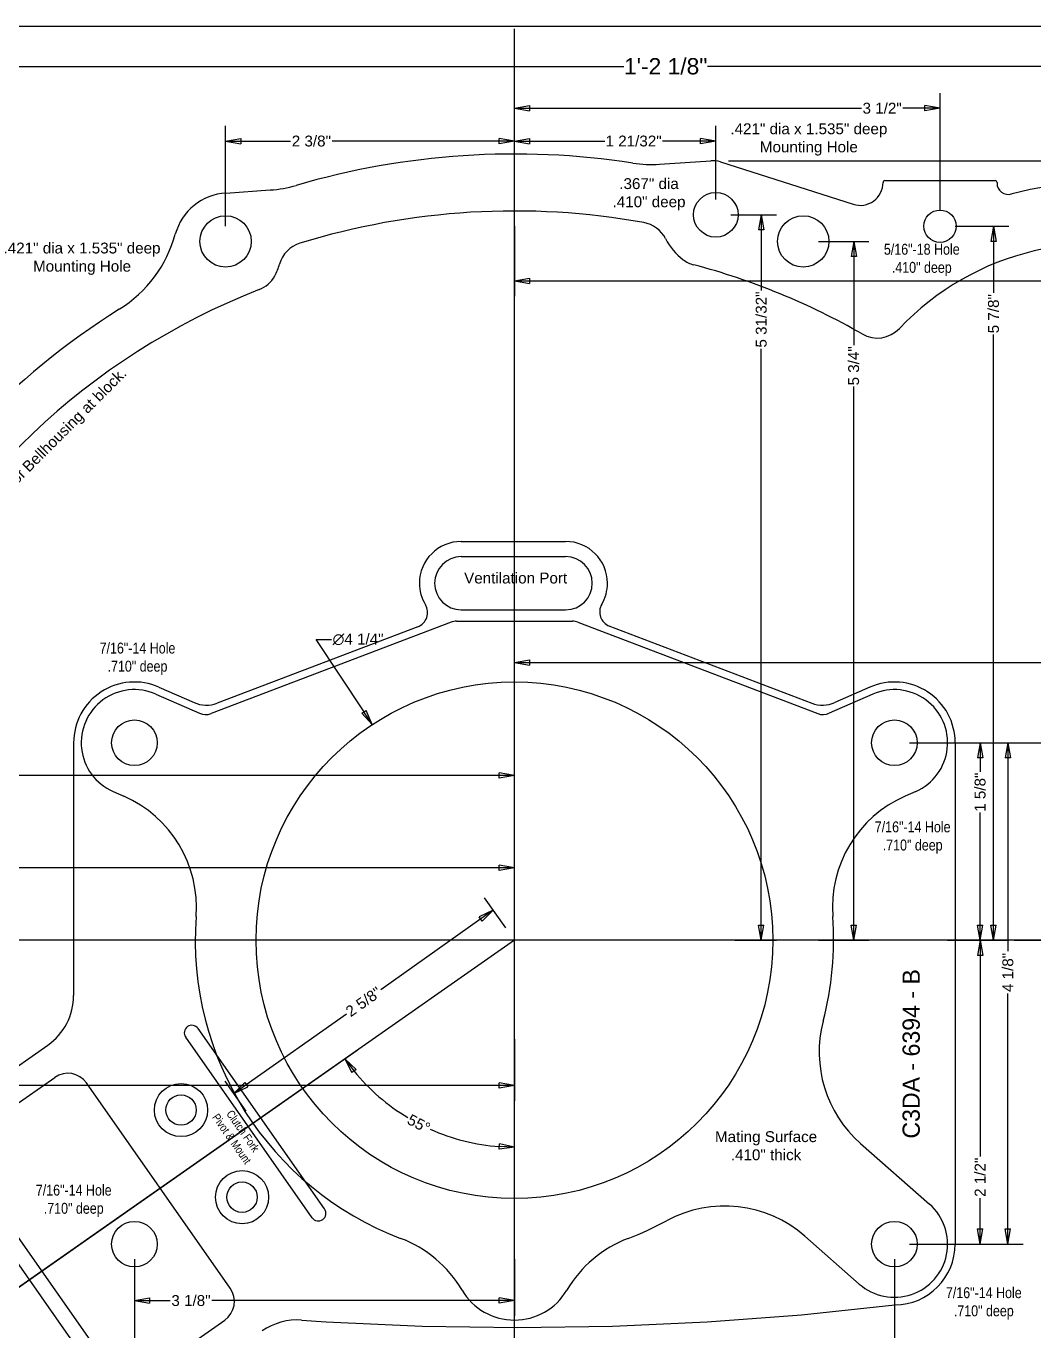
# Model space of a CAD drawing. Header units: inches. Extents: x 289 to 401, y -474 to -450.
# Drawn here: x 296.08 to 304.37, y -465.33 to -454.59 of the extents above; entities that cross this region are included whole.
import ezdxf

# ---------------------------------------------------------------- set-up
doc = ezdxf.new("R2010")
doc.units = ezdxf.units.IN
doc.header["$MEASUREMENT"] = 0
doc.header["$PDMODE"] = 1
doc.header["$PDSIZE"] = -2
for name, color, linetype in [('Black', 7, 'Continuous'), ('Dimension', 163, 'Continuous'), ('Green', 94, 'Continuous'), ('Grey', 9, 'Continuous'), ('Red', 1, 'Continuous'), ('Title Block', 7, 'Continuous')]:
    doc.layers.add(name, color=color, linetype=linetype)
doc.styles.add('Arial', font='Arial Regular.ttf')
doc.styles.add('Arial Narrow', font='Arial Narrow Regular.ttf')
doc.styles.add('Chalkboard', font='Chalkboard Regular.ttf')
doc.styles.add('Geneva', font='Geneva Regular.ttf')
doc.dimstyles.new('Buckmensions', dxfattribs={"dimtxt": 0.115475, "dimasz": 0.125, "dimexe": 0.125, "dimexo": 0.125, "dimgap": 0, "dimtad": 0, "dimdec": 3, "dimzin": 11, "dimdsep": 46, "dimlunit": 4, "dimtxsty": 'Chalkboard', "dimblk": 'VW_EMPTYARROW', "dimcen": 0, "dimadec": 4, "dimazin": 0, "dimtfac": 0.8, "dimtdec": 3, "dimtix": 1, "dimtmove": 0, "dimatfit": 0, "dimldrblk": 'VW_EMPTYARROW', "dimfxl": 0, "dimfrac": 2, "dimtolj": 1, "dimtzin": 11, "dimarcsym": 0})

# ---------------------------------------------------------------- blocks, each defined once
blk = doc.blocks.new('VW_EMPTYARROW')
at = {"color": 0, "linetype": 'ByBlock', "lineweight": -2}
for p, q in [((0, 0), (-1, 0.176)), ((-1, -0.176), (-1, 0.176)), ((0, 0), (-1, 0)), ((0, 0), (-1, -0.176))]:
    blk.add_line(p, q, dxfattribs=at)
blk = doc.blocks.new('*D12')
at = {"layer": 'Defpoints', "color": 0, "lineweight": 0}
for p in [(301.735, -455.702), (301.62, -468.048), (308.889, -468.048)]:
    blk.add_point(p, dxfattribs=at)
at = {"layer": 'Dimension', "color": 0, "lineweight": -2}
for p, q in [((301.86, -455.702), (309.014, -455.702)), ((308.889, -455.827), (308.889, -461.19)), ((308.889, -467.923), (308.889, -461.877)), ((301.745, -468.048), (309.014, -468.048))]:
    blk.add_line(p, q, dxfattribs=at)
at = {"layer": 'Dimension', "color": 0, "lineweight": -2, "xscale": 0.125, "yscale": 0.125, "zscale": 0.125}
for p, rotation in [((308.889, -455.702), 90), ((308.889, -468.048), 270)]:
    blk.add_blockref('VW_EMPTYARROW', p, dxfattribs=dict(at, rotation=rotation))
at = {"layer": 'Dimension', "color": 0, "insert": (308.889, -461.533), "char_height": 0.13422, "attachment_point": 5, "rotation": 90, "style": 'Arial'}
blk.add_mtext('\\A1;1\'-0 3/8"', dxfattribs=at)
blk = doc.blocks.new('*D13')
at = {"layer": 'Defpoints', "color": 0, "lineweight": 0}
for p in [(293.475, -454.925), (307.6, -458.594), (293.475, -462.115)]:
    blk.add_point(p, dxfattribs=at)
at = {"layer": 'Dimension', "color": 0, "lineweight": -2}
for p, q in [((293.475, -461.99), (293.475, -454.8)), ((307.6, -458.469), (307.6, -454.8)), ((293.6, -454.925), (301, -454.925)), ((307.475, -454.925), (301.687, -454.925))]:
    blk.add_line(p, q, dxfattribs=at)
at = {"layer": 'Dimension', "color": 0, "lineweight": -2, "xscale": 0.125, "yscale": 0.125, "zscale": 0.125, "rotation": 180}
blk.add_blockref('VW_EMPTYARROW', (293.475, -454.925), dxfattribs=at)
at = {"layer": 'Dimension', "color": 0, "lineweight": -2, "xscale": 0.125, "yscale": 0.125, "zscale": 0.125}
blk.add_blockref('VW_EMPTYARROW', (307.6, -454.925), dxfattribs=at)
at = {"layer": 'Dimension', "color": 0, "insert": (301.344, -454.925), "char_height": 0.13422, "attachment_point": 5, "style": 'Arial'}
blk.add_mtext('\\A1;1\'-2 1/8"', dxfattribs=at)
blk = doc.blocks.new('*D24')
at = {"layer": 'Defpoints', "color": 0, "lineweight": 0}
for p in [(300.1, -462.115), (297.793, -463.375), (297.968, -463.623)]:
    blk.add_point(p, dxfattribs=at)
at = {"layer": 'Dimension', "color": 0, "lineweight": -2}
for p, q in [((300.028, -462.013), (299.853, -461.765)), ((299.823, -461.94), (299, -462.522)), ((297.895, -463.303), (298.718, -462.721)), ((297.895, -463.521), (297.72, -463.273))]:
    blk.add_line(p, q, dxfattribs=at)
at = {"layer": 'Dimension', "color": 0, "lineweight": -2, "xscale": 0.125, "yscale": 0.125, "zscale": 0.125}
for p, rotation in [((299.925, -461.867), 35.26561696763763), ((297.793, -463.375), 215.2656169676377)]:
    blk.add_blockref('VW_EMPTYARROW', p, dxfattribs=dict(at, rotation=rotation))
at = {"layer": 'Dimension', "color": 0, "insert": (298.859, -462.621), "char_height": 0.0895, "attachment_point": 5, "rotation": 35.2656, "style": 'Arial'}
blk.add_mtext('\\A1;2 5/8"', dxfattribs=at)
blk = doc.blocks.new('*D25')
at = {"layer": 'Defpoints', "color": 0, "lineweight": 0}
for p in [(303.225, -460.49), (304.158, -460.49), (303.225, -464.615)]:
    blk.add_point(p, dxfattribs=at)
at = {"layer": 'Dimension', "color": 0, "lineweight": -2}
for p, q in [((303.35, -460.49), (304.283, -460.49)), ((304.158, -460.615), (304.158, -462.206)), ((304.158, -464.49), (304.158, -462.553)), ((303.35, -464.615), (304.283, -464.615))]:
    blk.add_line(p, q, dxfattribs=at)
at = {"layer": 'Dimension', "color": 0, "lineweight": -2, "xscale": 0.125, "yscale": 0.125, "zscale": 0.125}
for p, rotation in [((304.158, -460.49), 90), ((304.158, -464.615), 270)]:
    blk.add_blockref('VW_EMPTYARROW', p, dxfattribs=dict(at, rotation=rotation))
at = {"layer": 'Dimension', "color": 0, "insert": (304.158, -462.38), "char_height": 0.0895, "attachment_point": 5, "rotation": 90, "style": 'Arial'}
blk.add_mtext('\\A1;4 1/8"', dxfattribs=at)
blk = doc.blocks.new('*D26')
at = {"layer": 'Defpoints', "color": 0, "lineweight": 0}
for p in [(298.931, -460.34), (301.269, -463.89)]:
    blk.add_point(p, dxfattribs=at)
at = {"layer": 'Dimension', "color": 0, "lineweight": -2}
for p, q in [((298.863, -460.236), (298.47, -459.64)), ((298.47, -459.64), (298.595, -459.64))]:
    blk.add_line(p, q, dxfattribs=at)
at = {"layer": 'Dimension', "color": 0, "lineweight": -2, "xscale": 0.125, "yscale": 0.125, "zscale": 0.125, "rotation": 303.3668582643167}
blk.add_blockref('VW_EMPTYARROW', (298.931, -460.34), dxfattribs=at)
at = {"layer": 'Dimension', "color": 0, "insert": (298.814, -459.64), "char_height": 0.08948, "attachment_point": 5, "style": 'Arial'}
blk.add_mtext('\\A1;∅4 1/4"', dxfattribs=at)
blk = doc.blocks.new('*D28')
at = {"layer": 'Defpoints', "color": 0, "lineweight": 0}
for p in [(303.225, -460.49), (303.93, -460.49), (303.725, -462.115)]:
    blk.add_point(p, dxfattribs=at)
at = {"layer": 'Dimension', "color": 0, "lineweight": -2}
for p, q in [((303.35, -460.49), (304.055, -460.49)), ((303.93, -460.615), (303.93, -460.73)), ((303.93, -461.99), (303.93, -461.064)), ((303.85, -462.115), (304.055, -462.115))]:
    blk.add_line(p, q, dxfattribs=at)
at = {"layer": 'Dimension', "color": 0, "lineweight": -2, "xscale": 0.125, "yscale": 0.125, "zscale": 0.125}
for p, rotation in [((303.93, -460.49), 90), ((303.93, -462.115), 270)]:
    blk.add_blockref('VW_EMPTYARROW', p, dxfattribs=dict(at, rotation=rotation))
at = {"layer": 'Dimension', "color": 0, "insert": (303.93, -460.897), "char_height": 0.0895, "attachment_point": 5, "rotation": 90, "style": 'Arial'}
blk.add_mtext('\\A1;1 5/8"', dxfattribs=at)
blk = doc.blocks.new('*D29')
at = {"layer": 'Defpoints', "color": 0, "lineweight": 0}
for p in [(296.975, -464.615), (300.1, -464.615), (296.975, -465.08)]:
    blk.add_point(p, dxfattribs=at)
at = {"layer": 'Dimension', "color": 0, "lineweight": -2}
for p, q in [((296.975, -464.74), (296.975, -465.205)), ((300.1, -464.74), (300.1, -465.205)), ((297.1, -465.08), (297.269, -465.08)), ((299.975, -465.08), (297.611, -465.08))]:
    blk.add_line(p, q, dxfattribs=at)
at = {"layer": 'Dimension', "color": 0, "lineweight": -2, "xscale": 0.125, "yscale": 0.125, "zscale": 0.125, "rotation": 180}
blk.add_blockref('VW_EMPTYARROW', (296.975, -465.08), dxfattribs=at)
at = {"layer": 'Dimension', "color": 0, "lineweight": -2, "xscale": 0.125, "yscale": 0.125, "zscale": 0.125}
blk.add_blockref('VW_EMPTYARROW', (300.1, -465.08), dxfattribs=at)
at = {"layer": 'Dimension', "color": 0, "insert": (297.44, -465.08), "char_height": 0.0895, "attachment_point": 5, "style": 'Arial'}
blk.add_mtext('\\A1;3 1/8"', dxfattribs=at)
blk = doc.blocks.new('*D30')
at = {"layer": 'Defpoints', "color": 0, "lineweight": 0}
for p in [(293.912, -461.52), (293.912, -461.865), (300.1, -462.115)]:
    blk.add_point(p, dxfattribs=at)
at = {"layer": 'Dimension', "color": 0, "lineweight": -2}
for p, q in [((293.912, -461.74), (293.912, -461.395)), ((300.1, -461.99), (300.1, -461.395)), ((294.037, -461.52), (294.928, -461.52)), ((299.975, -461.52), (295.341, -461.52))]:
    blk.add_line(p, q, dxfattribs=at)
at = {"layer": 'Dimension', "color": 0, "lineweight": -2, "xscale": 0.125, "yscale": 0.125, "zscale": 0.125, "rotation": 180}
blk.add_blockref('VW_EMPTYARROW', (293.912, -461.52), dxfattribs=at)
at = {"layer": 'Dimension', "color": 0, "lineweight": -2, "xscale": 0.125, "yscale": 0.125, "zscale": 0.125}
blk.add_blockref('VW_EMPTYARROW', (300.1, -461.52), dxfattribs=at)
at = {"layer": 'Dimension', "color": 0, "insert": (295.134, -461.52), "char_height": 0.08948, "attachment_point": 5, "style": 'Arial'}
blk.add_mtext('\\A1;6 3/16"', dxfattribs=at)
blk = doc.blocks.new('*D32')
at = {"layer": 'Defpoints', "color": 0, "lineweight": 0}
for p in [(293.819, -462.771), (300.1, -462.803), (293.819, -463.311)]:
    blk.add_point(p, dxfattribs=at)
at = {"layer": 'Dimension', "color": 0, "lineweight": -2}
for p, q in [((293.819, -462.896), (293.819, -463.436)), ((300.1, -462.928), (300.1, -463.436)), ((293.944, -463.311), (294.546, -463.311)), ((299.975, -463.311), (294.96, -463.311))]:
    blk.add_line(p, q, dxfattribs=at)
at = {"layer": 'Dimension', "color": 0, "lineweight": -2, "xscale": 0.125, "yscale": 0.125, "zscale": 0.125, "rotation": 180}
blk.add_blockref('VW_EMPTYARROW', (293.819, -463.311), dxfattribs=at)
at = {"layer": 'Dimension', "color": 0, "lineweight": -2, "xscale": 0.125, "yscale": 0.125, "zscale": 0.125}
blk.add_blockref('VW_EMPTYARROW', (300.1, -463.311), dxfattribs=at)
at = {"layer": 'Dimension', "color": 0, "insert": (294.753, -463.311), "char_height": 0.08948, "attachment_point": 5, "style": 'Arial'}
blk.add_mtext('\\A1;6 9/32"', dxfattribs=at)
blk = doc.blocks.new('*D33')
at = {"layer": 'Defpoints', "color": 0, "lineweight": 0}
for p in [(303.225, -460.49), (304.98, -460.49), (306.287, -461.865)]:
    blk.add_point(p, dxfattribs=at)
at = {"layer": 'Dimension', "color": 0, "lineweight": -2}
for p, q in [((303.35, -460.49), (305.105, -460.49)), ((304.98, -460.615), (304.98, -461.011)), ((304.98, -461.74), (304.98, -461.345)), ((306.162, -461.865), (304.855, -461.865))]:
    blk.add_line(p, q, dxfattribs=at)
at = {"layer": 'Dimension', "color": 0, "lineweight": -2, "xscale": 0.125, "yscale": 0.125, "zscale": 0.125}
for p, rotation in [((304.98, -460.49), 90), ((304.98, -461.865), 270)]:
    blk.add_blockref('VW_EMPTYARROW', p, dxfattribs=dict(at, rotation=rotation))
at = {"layer": 'Dimension', "color": 0, "insert": (304.98, -461.178), "char_height": 0.0895, "attachment_point": 5, "rotation": 90, "style": 'Arial'}
blk.add_mtext('\\A1;1 3/8"', dxfattribs=at)
blk = doc.blocks.new('*D39')
at = {"layer": 'Defpoints', "color": 0, "lineweight": 0}
for p in [(304.086, -462.115), (304.1, -466.834), (305.344, -466.834)]:
    blk.add_point(p, dxfattribs=at)
at = {"layer": 'Dimension', "color": 0, "lineweight": -2}
for p, q in [((304.211, -462.115), (305.469, -462.115)), ((305.344, -462.24), (305.344, -466.12)), ((305.344, -466.709), (305.344, -466.605)), ((304.225, -466.834), (305.469, -466.834))]:
    blk.add_line(p, q, dxfattribs=at)
at = {"layer": 'Dimension', "color": 0, "lineweight": -2, "xscale": 0.125, "yscale": 0.125, "zscale": 0.125}
for p, rotation in [((305.344, -462.115), 90), ((305.344, -466.834), 270)]:
    blk.add_blockref('VW_EMPTYARROW', p, dxfattribs=dict(at, rotation=rotation))
at = {"layer": 'Dimension', "color": 0, "insert": (305.344, -466.362), "char_height": 0.08948, "attachment_point": 5, "rotation": 90, "style": 'Arial'}
blk.add_mtext('\\A1;4 23/32"', dxfattribs=at)
blk = doc.blocks.new('*D40')
at = {"layer": 'Defpoints', "color": 0, "lineweight": 0}
for p in [(303.148, -457.239), (297.052, -466.991)]:
    blk.add_point(p, dxfattribs=at)
at = {"layer": 'Dimension', "color": 0, "lineweight": -2}
for p, q in [((296.986, -467.097), (296.578, -467.75)), ((296.578, -467.75), (296.703, -467.75))]:
    blk.add_line(p, q, dxfattribs=at)
at = {"layer": 'Dimension', "color": 0, "lineweight": -2, "xscale": 0.125, "yscale": 0.125, "zscale": 0.125, "rotation": 57.99398208402824}
blk.add_blockref('VW_EMPTYARROW', (297.052, -466.991), dxfattribs=at)
at = {"layer": 'Dimension', "color": 0, "insert": (296.953, -467.75), "char_height": 0.08948, "attachment_point": 5, "style": 'Arial'}
blk.add_mtext('\\A1;∅11 1/2"', dxfattribs=at)
blk = doc.blocks.new('*D41')
at = {"layer": 'Defpoints', "color": 0, "lineweight": 0}
for p in [(303.725, -462.115), (303.225, -464.615), (303.93, -464.615)]:
    blk.add_point(p, dxfattribs=at)
at = {"layer": 'Dimension', "color": 0, "lineweight": -2}
for p, q in [((303.85, -462.115), (304.055, -462.115)), ((303.93, -462.24), (303.93, -463.893)), ((303.93, -464.49), (303.93, -464.237)), ((303.35, -464.615), (304.055, -464.615))]:
    blk.add_line(p, q, dxfattribs=at)
at = {"layer": 'Dimension', "color": 0, "lineweight": -2, "xscale": 0.125, "yscale": 0.125, "zscale": 0.125}
for p, rotation in [((303.93, -462.115), 90), ((303.93, -464.615), 270)]:
    blk.add_blockref('VW_EMPTYARROW', p, dxfattribs=dict(at, rotation=rotation))
at = {"layer": 'Dimension', "color": 0, "insert": (303.93, -464.065), "char_height": 0.0895, "attachment_point": 5, "rotation": 90, "style": 'Arial'}
blk.add_mtext('\\A1;2 1/2"', dxfattribs=at)
blk = doc.blocks.new('*D42')
at = {"layer": 'Defpoints', "color": 0, "lineweight": 0}
for p in [(296.975, -464.615), (303.225, -464.615), (296.975, -465.45)]:
    blk.add_point(p, dxfattribs=at)
at = {"layer": 'Dimension', "color": 0, "lineweight": -2}
for p, q in [((296.975, -464.74), (296.975, -465.575)), ((303.225, -464.74), (303.225, -465.575)), ((297.1, -465.45), (300.398, -465.45)), ((303.1, -465.45), (300.742, -465.45))]:
    blk.add_line(p, q, dxfattribs=at)
at = {"layer": 'Dimension', "color": 0, "lineweight": -2, "xscale": 0.125, "yscale": 0.125, "zscale": 0.125, "rotation": 180}
blk.add_blockref('VW_EMPTYARROW', (296.975, -465.45), dxfattribs=at)
at = {"layer": 'Dimension', "color": 0, "lineweight": -2, "xscale": 0.125, "yscale": 0.125, "zscale": 0.125}
blk.add_blockref('VW_EMPTYARROW', (303.225, -465.45), dxfattribs=at)
at = {"layer": 'Dimension', "color": 0, "insert": (300.57, -465.45), "char_height": 0.0895, "attachment_point": 5, "style": 'Arial'}
blk.add_mtext('\\A1;6 1/4"', dxfattribs=at)
blk = doc.blocks.new('*D43')
at = {"layer": 'Defpoints', "color": 0, "lineweight": 0}
for p in [(293.975, -460.76), (293.975, -461.084), (300.1, -461.178)]:
    blk.add_point(p, dxfattribs=at)
at = {"layer": 'Dimension', "color": 0, "lineweight": -2}
for p, q in [((293.975, -460.959), (293.975, -460.635)), ((300.1, -461.053), (300.1, -460.635)), ((294.1, -460.76), (294.765, -460.76)), ((299.975, -460.76), (295.109, -460.76))]:
    blk.add_line(p, q, dxfattribs=at)
at = {"layer": 'Dimension', "color": 0, "lineweight": -2, "xscale": 0.125, "yscale": 0.125, "zscale": 0.125, "rotation": 180}
blk.add_blockref('VW_EMPTYARROW', (293.975, -460.76), dxfattribs=at)
at = {"layer": 'Dimension', "color": 0, "lineweight": -2, "xscale": 0.125, "yscale": 0.125, "zscale": 0.125}
blk.add_blockref('VW_EMPTYARROW', (300.1, -460.76), dxfattribs=at)
at = {"layer": 'Dimension', "color": 0, "insert": (294.937, -460.76), "char_height": 0.0895, "attachment_point": 5, "style": 'Arial'}
blk.add_mtext('\\A1;6 1/8"', dxfattribs=at)
blk = doc.blocks.new('*D45')
at = {"layer": 'Defpoints', "color": 0, "lineweight": 0}
for p in [(297.725, -455.54), (300.1, -455.646), (297.725, -456.365)]:
    blk.add_point(p, dxfattribs=at)
at = {"layer": 'Dimension', "color": 0, "lineweight": -2}
for p, q in [((297.725, -456.24), (297.725, -455.415)), ((300.1, -455.521), (300.1, -455.415)), ((297.85, -455.54), (298.258, -455.54)), ((299.975, -455.54), (298.602, -455.54))]:
    blk.add_line(p, q, dxfattribs=at)
at = {"layer": 'Dimension', "color": 0, "lineweight": -2, "xscale": 0.125, "yscale": 0.125, "zscale": 0.125, "rotation": 180}
blk.add_blockref('VW_EMPTYARROW', (297.725, -455.54), dxfattribs=at)
at = {"layer": 'Dimension', "color": 0, "lineweight": -2, "xscale": 0.125, "yscale": 0.125, "zscale": 0.125}
blk.add_blockref('VW_EMPTYARROW', (300.1, -455.54), dxfattribs=at)
at = {"layer": 'Dimension', "color": 0, "insert": (298.43, -455.54), "char_height": 0.0895, "attachment_point": 5, "style": 'Arial'}
blk.add_mtext('\\A1;2 3/8"', dxfattribs=at)
blk = doc.blocks.new('*D46')
at = {"layer": 'Defpoints', "color": 0, "lineweight": 0}
for p in [(302.475, -456.365), (302.89, -456.365), (302.475, -462.115)]:
    blk.add_point(p, dxfattribs=at)
at = {"layer": 'Dimension', "color": 0, "lineweight": -2}
for p, q in [((302.6, -456.365), (303.015, -456.365)), ((302.89, -456.49), (302.89, -457.218)), ((302.89, -461.99), (302.89, -457.559)), ((302.6, -462.115), (303.015, -462.115))]:
    blk.add_line(p, q, dxfattribs=at)
at = {"layer": 'Dimension', "color": 0, "lineweight": -2, "xscale": 0.125, "yscale": 0.125, "zscale": 0.125}
for p, rotation in [((302.89, -456.365), 90), ((302.89, -462.115), 270)]:
    blk.add_blockref('VW_EMPTYARROW', p, dxfattribs=dict(at, rotation=rotation))
at = {"layer": 'Dimension', "color": 0, "insert": (302.89, -457.389), "char_height": 0.0895, "attachment_point": 5, "rotation": 90, "style": 'Arial'}
blk.add_mtext('\\A1;5 3/4"', dxfattribs=at)
blk = doc.blocks.new('*D47')
at = {"layer": 'Defpoints', "color": 0, "lineweight": 0}
for p in [(301.756, -455.54), (300.1, -455.646), (301.756, -456.146)]:
    blk.add_point(p, dxfattribs=at)
at = {"layer": 'Dimension', "color": 0, "lineweight": -2}
for p, q in [((300.1, -455.521), (300.1, -455.415)), ((301.756, -456.021), (301.756, -455.415)), ((300.225, -455.54), (300.843, -455.54)), ((301.631, -455.54), (301.317, -455.54))]:
    blk.add_line(p, q, dxfattribs=at)
at = {"layer": 'Dimension', "color": 0, "lineweight": -2, "xscale": 0.125, "yscale": 0.125, "zscale": 0.125, "rotation": 180}
blk.add_blockref('VW_EMPTYARROW', (300.1, -455.54), dxfattribs=at)
at = {"layer": 'Dimension', "color": 0, "lineweight": -2, "xscale": 0.125, "yscale": 0.125, "zscale": 0.125}
blk.add_blockref('VW_EMPTYARROW', (301.756, -455.54), dxfattribs=at)
at = {"layer": 'Dimension', "color": 0, "insert": (301.08, -455.54), "char_height": 0.08948, "attachment_point": 5, "style": 'Arial'}
blk.add_mtext('\\A1;1 21/32"', dxfattribs=at)
blk = doc.blocks.new('*D48')
at = {"layer": 'Defpoints', "color": 0, "lineweight": 0}
for p in [(301.756, -456.146), (302.13, -456.146), (301.787, -462.115)]:
    blk.add_point(p, dxfattribs=at)
at = {"layer": 'Dimension', "color": 0, "lineweight": -2}
for p, q in [((301.881, -456.146), (302.255, -456.146)), ((302.13, -456.271), (302.13, -456.768)), ((302.13, -461.99), (302.13, -457.249)), ((301.912, -462.115), (302.255, -462.115))]:
    blk.add_line(p, q, dxfattribs=at)
at = {"layer": 'Dimension', "color": 0, "lineweight": -2, "xscale": 0.125, "yscale": 0.125, "zscale": 0.125}
for p, rotation in [((302.13, -456.146), 90), ((302.13, -462.115), 270)]:
    blk.add_blockref('VW_EMPTYARROW', p, dxfattribs=dict(at, rotation=rotation))
at = {"layer": 'Dimension', "color": 0, "insert": (302.13, -457.008), "char_height": 0.08948, "attachment_point": 5, "rotation": 90, "style": 'Arial'}
blk.add_mtext('\\A1;5 31/32"', dxfattribs=at)
blk = doc.blocks.new('*D49')
at = {"layer": 'Defpoints', "color": 0, "lineweight": 0}
for p in [(303.6, -455.27), (300.1, -455.646), (303.6, -456.24)]:
    blk.add_point(p, dxfattribs=at)
at = {"layer": 'Dimension', "color": 0, "lineweight": -2}
for p, q in [((300.1, -455.521), (300.1, -455.145)), ((303.6, -456.115), (303.6, -455.145)), ((300.225, -455.27), (302.953, -455.27)), ((303.475, -455.27), (303.295, -455.27))]:
    blk.add_line(p, q, dxfattribs=at)
at = {"layer": 'Dimension', "color": 0, "lineweight": -2, "xscale": 0.125, "yscale": 0.125, "zscale": 0.125, "rotation": 180}
blk.add_blockref('VW_EMPTYARROW', (300.1, -455.27), dxfattribs=at)
at = {"layer": 'Dimension', "color": 0, "lineweight": -2, "xscale": 0.125, "yscale": 0.125, "zscale": 0.125}
blk.add_blockref('VW_EMPTYARROW', (303.6, -455.27), dxfattribs=at)
at = {"layer": 'Dimension', "color": 0, "insert": (303.124, -455.27), "char_height": 0.0895, "attachment_point": 5, "style": 'Arial'}
blk.add_mtext('\\A1;3 1/2"', dxfattribs=at)
blk = doc.blocks.new('*D50')
at = {"layer": 'Defpoints', "color": 0, "lineweight": 0}
for p in [(303.6, -456.24), (304.04, -456.24), (303.537, -462.115)]:
    blk.add_point(p, dxfattribs=at)
at = {"layer": 'Dimension', "color": 0, "lineweight": -2}
for p, q in [((303.725, -456.24), (304.165, -456.24)), ((304.04, -456.365), (304.04, -456.789)), ((304.04, -461.99), (304.04, -457.131)), ((303.662, -462.115), (304.165, -462.115))]:
    blk.add_line(p, q, dxfattribs=at)
at = {"layer": 'Dimension', "color": 0, "lineweight": -2, "xscale": 0.125, "yscale": 0.125, "zscale": 0.125}
for p, rotation in [((304.04, -456.24), 90), ((304.04, -462.115), 270)]:
    blk.add_blockref('VW_EMPTYARROW', p, dxfattribs=dict(at, rotation=rotation))
at = {"layer": 'Dimension', "color": 0, "insert": (304.04, -456.96), "char_height": 0.0895, "attachment_point": 5, "rotation": 90, "style": 'Arial'}
blk.add_mtext('\\A1;5 7/8"', dxfattribs=at)
blk = doc.blocks.new('*D51')
at = {"layer": 'Defpoints', "color": 0, "lineweight": 0}
for p in [(300.1, -456.115), (307.1, -456.69), (307.1, -456.959)]:
    blk.add_point(p, dxfattribs=at)
at = {"layer": 'Dimension', "color": 0, "lineweight": -2}
for p, q in [((300.1, -456.24), (300.1, -456.815)), ((307.1, -456.834), (307.1, -456.565)), ((300.225, -456.69), (306.421, -456.69)), ((306.975, -456.69), (306.556, -456.69))]:
    blk.add_line(p, q, dxfattribs=at)
at = {"layer": 'Dimension', "color": 0, "lineweight": -2, "xscale": 0.125, "yscale": 0.125, "zscale": 0.125, "rotation": 180}
blk.add_blockref('VW_EMPTYARROW', (300.1, -456.69), dxfattribs=at)
at = {"layer": 'Dimension', "color": 0, "lineweight": -2, "xscale": 0.125, "yscale": 0.125, "zscale": 0.125}
blk.add_blockref('VW_EMPTYARROW', (307.1, -456.69), dxfattribs=at)
at = {"layer": 'Dimension', "color": 0, "insert": (306.489, -456.69), "char_height": 0.0895, "attachment_point": 5, "style": 'Arial'}
blk.add_mtext('\\A1;7"', dxfattribs=at)
blk = doc.blocks.new('*D54')
at = {"layer": 'Defpoints', "color": 0, "lineweight": 0}
for p in [(307.1, -459.83), (300.1, -460.178), (307.1, -460.178)]:
    blk.add_point(p, dxfattribs=at)
at = {"layer": 'Dimension', "color": 0, "lineweight": -2}
for p, q in [((300.1, -460.053), (300.1, -459.705)), ((307.1, -460.053), (307.1, -459.705)), ((300.225, -459.83), (306.332, -459.83)), ((306.975, -459.83), (306.468, -459.83))]:
    blk.add_line(p, q, dxfattribs=at)
at = {"layer": 'Dimension', "color": 0, "lineweight": -2, "xscale": 0.125, "yscale": 0.125, "zscale": 0.125, "rotation": 180}
blk.add_blockref('VW_EMPTYARROW', (300.1, -459.83), dxfattribs=at)
at = {"layer": 'Dimension', "color": 0, "lineweight": -2, "xscale": 0.125, "yscale": 0.125, "zscale": 0.125}
blk.add_blockref('VW_EMPTYARROW', (307.1, -459.83), dxfattribs=at)
at = {"layer": 'Dimension', "color": 0, "insert": (306.4, -459.83), "char_height": 0.0895, "attachment_point": 5, "style": 'Arial'}
blk.add_mtext('\\A1;7"', dxfattribs=at)
blk = doc.blocks.new('*D55')
at = {"layer": 'Defpoints', "color": 0, "lineweight": 0}
for p in [(305.807, -456.588), (303.954, -460.623)]:
    blk.add_point(p, dxfattribs=at)
at = {"layer": 'Dimension', "color": 0, "lineweight": -2}
for p, q in [((305.859, -456.474), (306.095, -455.96)), ((306.095, -455.96), (306.22, -455.96))]:
    blk.add_line(p, q, dxfattribs=at)
at = {"layer": 'Dimension', "color": 0, "lineweight": -2, "xscale": 0.125, "yscale": 0.125, "zscale": 0.125, "rotation": 245.3416414598766}
blk.add_blockref('VW_EMPTYARROW', (305.807, -456.588), dxfattribs=at)
at = {"layer": 'Dimension', "color": 0, "insert": (306.474, -455.96), "char_height": 0.08948, "attachment_point": 5, "style": 'Arial'}
blk.add_mtext('\\A1;∅4 7/16"', dxfattribs=at)
blk = doc.blocks.new('*D56')
at = {"layer": 'Defpoints', "color": 0, "lineweight": 0}
for p in [(300.1, -462.115), (299.084, -463.48), (293.547, -466.704), (300.1, -469.615)]:
    blk.add_point(p, dxfattribs=at)
at = {"layer": 'Dimension', "color": 0, "lineweight": -2}
for p, q in [((293.649, -466.632), (298.808, -463.02)), ((300.1, -469.49), (300.1, -463.692))]:
    blk.add_line(p, q, dxfattribs=at)
for start, end in [(219.2111, 239.0337), (245.9678, 265.7904)]:
    blk.add_arc((300.1, -462.115), 1.702, start, end, dxfattribs=at)
at = {"layer": 'Dimension', "color": 0, "lineweight": -2, "xscale": 0.125, "yscale": 0.125, "zscale": 0.125}
for p, rotation in [((298.706, -463.091), 127.1063276917121), ((300.1, -463.817), 357.8951834908847)]:
    blk.add_blockref('VW_EMPTYARROW', p, dxfattribs=dict(at, rotation=rotation))
at = {"layer": 'Dimension', "color": 0, "insert": (299.314, -463.625), "char_height": 0.0895, "attachment_point": 5, "rotation": 332.5008, "style": 'Arial'}
blk.add_mtext('\\A1;55° ', dxfattribs=at)

msp = doc.modelspace()

# ---------------------------------------------------------------- linework, layer by layer
at = {"layer": 'Black'}
for p, q in [((301.2920972, -455.7307875), (301.715173, -455.7029956)), ((301.795543, -455.7107842), (302.8866062, -456.0599135)), ((303.13125, -455.8807639), (303.13125, -455.8813335)), ((303.146875, -455.8651389), (304.053125, -455.8651389)), ((304.06875, -455.8807639), (304.06875, -455.884935)), ((297.7276516, -455.9669892), (298.0919876, -455.9422427)), ((299.5785038, -459.4983279), (297.6051356, -460.2500872)), ((299.6230032, -459.4901389), (300.5769968, -459.4901389)), ((300.6214962, -459.4983279), (302.5948644, -460.2500872)), ((297.1511981, -460.0896886), (297.5102938, -460.2476907)), ((303.0488019, -460.0896886), (302.6897062, -460.2476907)), ((296.7988019, -460.8905892), (296.887813, -460.9297541)), ((303.4011981, -460.8905892), (303.312187, -460.9297541)), ((295.6538384, -463.7090824), (296.3193872, -463.243034)), ((297.7635709, -464.9785424), (296.580525, -463.2890725)), ((302.9455329, -463.786429), (303.5140247, -464.2867017)), ((296.7908458, -465.6596901), (295.6077999, -463.9702202)), ((302.4894362, -464.5506217), (302.9359753, -464.9435761)), ((297.0519836, -465.7057286), (297.7175324, -465.2396802))]:
    msp.add_line(p, q, dxfattribs=at)
for centre, radius in [((301.75625, -456.1463889), 0.1835937), ((303.6, -456.2401389), 0.1328125), ((297.725, -456.3651389), 0.2109375), ((302.475, -456.3651389), 0.2109375), ((300.1, -462.1151389), 2.125), ((296.975, -460.4901389), 0.1875), ((303.225, -460.4901389), 0.1875), ((296.975, -464.6151389), 0.1875), ((303.225, -464.6151389), 0.1875)]:
    msp.add_circle(centre, radius, dxfattribs=at)
for centre, radius, start, end in [((300.1, -462.0213889), 6.375, 81.21353898, 106.34744919), ((301.7315603, -455.952458), 0.25, 75.17124051, 93.75836647), ((301.2265483, -454.7329382), 1, 261.21353898, 273.75836647), ((298.0242217, -454.9445415), 1, 273.88568024, 286.34744919), ((302.94375, -455.8813335), 0.1875, 252.25584803, 0), ((303.146875, -455.8807639), 0.015625, 90, 180), ((304.053125, -455.8807639), 0.015625, 0, 90), ((304.1625, -455.884935), 0.09375, 180, 286.47834935), ((304.8803942, -458.6054965), 2.7199782, 51.10661204, 104.84055624), ((297.75625, -456.4276389), 0.4615366, 93.55252164, 164.57846529), ((300.1, -462.1151389), 6, 79.78658921, 107.09613215), ((301.1195618, -456.4562526), 0.25, 27.05324525, 79.78658921), ((296.2870855, -456.0223694), 1.0625, 302.03873342, 344.57846529), ((301.7875, -456.1151389), 0.5, 207.05324525, 233.32994679), ((298.4096391, -456.6192149), 0.25, 107.09613215, 164.36729277), ((304.8803942, -458.6054965), 2.2199782, 295.92081203, 136.64950207), ((297.725, -456.4276389), 0.4609375, 331.24132373, 344.36729277), ((301.6381985, -456.3156609), 0.25, 233.32994679, 255.14543315), ((300.1, -462.1151389), 5.75, 60.17291203, 75.14543315), ((297.9099192, -456.5291255), 0.25, 291.40841163, 331.24132373), ((300.1, -462.1151389), 5.75, 111.40841163, 12.39740206), ((300.1, -462.1151389), 6.125, 122.03873342, 151.0285427), ((303.084305, -456.9099565), 0.25, 240.17291203, 316.64950207), ((299.6230032, -459.6151389), 0.125, 90, 110.85445804), ((300.5769968, -459.6151389), 0.125, 69.14554196, 90), ((296.975, -460.4901389), 0.4375, 66.25046819, 246.25054283), ((303.225, -460.4901389), 0.4375, 293.7494813, 113.74951735), ((297.5606361, -460.1332763), 0.125, 246.25050551, 290.85445804), ((302.6393639, -460.1332763), 0.125, 249.14554196, 293.74949449), ((296.4850744, -461.8450691), 1, 355.72739111, 66.25050551), ((303.7149256, -461.8450691), 1, 113.74949449, 184.27260889), ((300.1, -462.1151389), 2.625, 175.72739111, 249.11833021), ((300.1, -462.1151389), 2.625, 345.28849565, 4.27260889), ((303.6061608, -463.0357155), 1, 165.28849565, 228.65222278), ((296.4269368, -463.3966222), 0.1875, 35.00151118, 125.00151118), ((300.1, -464.7401389), 0.5, 89.99994756, 90.00005331), ((303.225, -464.6151389), 0.4375, 228.65222278, 48.65223809), ((301.8288083, -465.3013352), 1, 48.65222278, 118.48395504), ((300.1, -462.1151389), 2.625, 290.88166979, 298.48395504), ((298.8079082, -465.5020437), 1, 30.52647906, 69.11833021), ((301.3920918, -465.5020437), 1, 110.88166979, 149.47352094), ((297.6099828, -465.0860921), 0.1875, 305.00151118, 35.00151118), ((300.1, -464.7401389), 0.5, 210.52647906, 329.47352094)]:
    msp.add_arc(centre, radius, start, end, dxfattribs=at)
at = {"layer": 'Green'}
for p, q in [((300.1, -462.1151389), (293.9564731, -466.4171242)), ((298.5385502, -464.3258703), (297.4989037, -462.8411846)), ((298.4361581, -464.39757), (297.3965116, -462.9128844))]:
    msp.add_line(p, q, dxfattribs=at)
for centre in [(297.3582094, -463.5119541), (297.8601077, -464.2286989)]:
    msp.add_circle(centre, 0.21875, dxfattribs=at)
at = {"layer": 'Green', "color": 253}
for centre in [(297.3582094, -463.5119541), (297.8601077, -464.2286989)]:
    msp.add_circle(centre, 0.125, dxfattribs=at)
at = {"layer": 'Green'}
for centre, start, end in [((297.4477077, -462.8770345), 125.00151118, 215.00151118), ((297.4477077, -462.8770345), 35.00151118, 125.00151118), ((298.4873541, -464.3617202), 215.00151118, 305.00151118), ((298.4873541, -464.3617202), 305.00151118, 35.00151118)]:
    msp.add_arc(centre, 0.0625, start, end, dxfattribs=at)
at = {"layer": 'Grey'}
for p, q in [((299.6625, -458.8338889), (300.52125, -458.8338889)), ((299.3050496, -459.5356194), (297.6547544, -460.1643033)), ((300.8775655, -459.5289121), (302.5452456, -460.1643033)), ((297.1763693, -460.0324814), (297.4650709, -460.1595101)), ((303.0236307, -460.0324814), (302.7349291, -460.1595101)), ((296.475, -460.4901389), (296.475, -462.5685922)), ((303.725, -460.4901389), (303.725, -464.6151389)), ((295.6640271, -463.3967486), (296.261799, -462.9781606)), ((296.6526039, -465.6801938), (295.5412576, -464.093116))]:
    msp.add_line(p, q, dxfattribs=at)
at = {"layer": 'Grey', "color": 8}
for p, q in [((299.6625, -458.9588889), (300.52125, -458.9588889)), ((299.6625, -459.3963889), (300.52125, -459.3963889))]:
    msp.add_line(p, q, dxfattribs=at)
at = {"layer": 'Grey'}
msp.add_lwpolyline([(298.348312, -465.2398215), (298.5525198, -465.254904), (299.3402846, -465.2899527), (300.1249504, -465.3016359), (300.9065125, -465.2899523), (301.6849659, -465.2549007), (302.4603057, -465.1964805), (303.2284104, -465.1151273)], dxfattribs=at)
for centre, radius, start, end in [((299.6625, -459.1776389), 0.34375, 90, 180), ((300.52125, -459.1776389), 0.34375, 0, 90), ((299.6625, -459.1776389), 0.34375, 180, 210.96371471), ((300.52125, -459.1776389), 0.34375, 329.75375108, 0), ((299.26055, -459.4188085), 0.125, 290.85445804, 30.96371471), ((300.9261884, -459.4137564), 0.125, 149.75375109, 249.14554196), ((296.975, -460.4901389), 0.5, 66.25046819, 180), ((303.225, -460.4901389), 0.5, 0, 113.74951735), ((297.5657556, -459.9306813), 0.25, 246.25050551, 290.85445804), ((302.6342444, -459.9306813), 0.25, 249.14554196, 293.74949449), ((295.975, -462.5685922), 0.5, 305.00151118, 0), ((303.225, -464.6151389), 0.5, 270.39080647, 360), ((298.3126493, -465.7385494), 0.5, 85.77586285, 125.00151118)]:
    msp.add_arc(centre, radius, start, end, dxfattribs=at)
at = {"layer": 'Grey', "color": 8}
for centre, start, end in [((299.6625, -459.1776389), 90, 180), ((300.52125, -459.1776389), 0, 90), ((299.6625, -459.1776389), 180, 270), ((300.52125, -459.1776389), 270, 0)]:
    msp.add_arc(centre, 0.21875, start, end, dxfattribs=at)
at = {"layer": 'Red'}
for p, q in [((300.1, -469.6151389), (300.1, -454.6151389)), ((308.35, -462.1151389), (291.85, -462.1151389))]:
    msp.add_line(p, q, dxfattribs=at)
at = {"layer": 'Title Block'}
msp.add_line((288.85, -454.59375), (310.35, -454.59375), dxfattribs=at)

# ---------------------------------------------------------------- texts
at = {"layer": 'Dimension', "attachment_point": 2}
for s, insert, char_height, style in [('{\\C163;\\l.421" dia x 1.535" deep\\PMounting Hole}', (302.5213537, -455.3937303), 0.089483001, 'Arial'), ('{\\C163;\\l.367" dia\\P.410" deep\\P}', (301.2070617, -455.845), 0.089483001, 'Arial'), ('{\\C163;\\l.421" dia x 1.535" deep\\PMounting Hole}', (296.5441225, -456.375), 0.089483001, 'Arial'), ('{\\C163;\\l5/16"-18 Hole\\P.410" deep}', (303.45, -456.385), 0.089475371, 'Arial Narrow'), ('{\\C163;\\lVentilation Port}', (300.11, -459.09), 0.089483001, 'Arial'), ('{\\C163;\\l7/16"-14 Hole\\P.710" deep}', (297, -459.66625), 0.089475371, 'Arial Narrow'), ('{\\C163;\\l7/16"-14 Hole\\P.710" deep}', (303.375, -461.1375), 0.089475371, 'Arial Narrow'), ('{\\C163;\\lMating Surface\\P.410" thick}', (302.169375, -463.686), 0.089483001, 'Arial'), ('{\\C163;\\l7/16"-14 Hole\\P.710" deep}', (296.4755862, -464.12625), 0.089475371, 'Arial Narrow'), ('{\\C163;\\l7/16"-14 Hole\\P.710" deep}', (303.96, -464.97), 0.089475371, 'Arial Narrow')]:
    msp.add_mtext(s, dxfattribs=dict(at, insert=insert, char_height=char_height, style=style))
at = {"layer": 'Dimension', "insert": (296.11, -458.14), "char_height": 0.089483001, "attachment_point": 2, "rotation": 45, "style": 'Arial'}
msp.add_mtext('{\\C163;\\lInside of edge of Bellhousing at block.}', dxfattribs=at)
at = {"layer": 'Green', "insert": (297.8950687, -463.6653916), "char_height": 0.067106528, "attachment_point": 2, "rotation": 305.0015, "style": 'Arial Narrow'}
msp.add_mtext('{\\C94;\\lClutch Fork\\PPivot & Mount}', dxfattribs=at)
at = {"layer": 'Grey', "color": 8, "insert": (303.291875, -463.7465625), "char_height": 0.142087072, "attachment_point": 1, "rotation": 90, "style": 'Geneva'}
msp.add_mtext('C3DA - 6394 - B', dxfattribs=at)

# ---------------------------------------------------------------- dimensions: what is measured, and where the dimension line sits
at = {"layer": 'Dimension'}
for base, p1, p2, override, picture, middle in [((293.475, -454.9246702), (307.600347, -458.59375), (293.475, -462.1151389), {"dimtxt": 0.134225, "dimgap": 0.015625, "dimdec": 5, "dimpost": '<>', "dimtxsty": 'Arial'}, '*D13', (301.34375, -454.9246702)), ((303.6, -455.27), (300.1, -455.6463889), (303.6, -456.2401389), {"dimtxt": 0.089483, "dimgap": 0.015625, "dimdec": 5, "dimpost": '<>', "dimtxsty": 'Arial'}, '*D49', (303.124, -455.27)), ((297.725, -455.54), (300.1, -455.6463889), (297.725, -456.3651389), {"dimtxt": 0.089483, "dimgap": 0.015625, "dimdec": 5, "dimpost": '<>', "dimtxsty": 'Arial'}, '*D45', (298.43, -455.54)), ((301.75625, -455.54), (300.1, -455.6463889), (301.75625, -456.1463889), {"dimtxt": 0.089483, "dimgap": 0.015625, "dimdec": 5, "dimpost": '<>', "dimtxsty": 'Arial'}, '*D47', (301.08, -455.54)), ((307.1, -456.69), (300.1, -456.1151389), (307.1, -456.9588889), {"dimtxt": 0.089483, "dimgap": 0.015625, "dimdec": 5, "dimpost": '<>', "dimtxsty": 'Arial'}, '*D51', (306.4885202, -456.69)), ((307.1, -459.83), (300.1, -460.1776389), (307.1, -460.1776389), {"dimtxt": 0.089483, "dimgap": 0.015625, "dimdec": 5, "dimpost": '<>', "dimtxsty": 'Arial'}, '*D54', (306.4, -459.83)), ((293.975, -460.76), (300.1, -461.1776389), (293.975, -461.0838889), {"dimtxt": 0.089483, "dimgap": 0.015625, "dimdec": 5, "dimpost": '<>', "dimtxsty": 'Arial'}, '*D43', (294.9373196, -460.76)), ((293.9125, -461.52), (300.1, -462.1151389), (293.9125, -461.8651389), {"dimtxt": 0.089483, "dimgap": 0.015625, "dimdec": 5, "dimpost": '<>', "dimtxsty": 'Arial'}, '*D30', (295.134375, -461.52)), ((293.81875, -463.3107071), (300.1, -462.8026389), (293.81875, -462.7713889), {"dimtxt": 0.089483, "dimgap": 0.015625, "dimdec": 5, "dimpost": '<>', "dimtxsty": 'Arial'}, '*D32', (294.7528766, -463.3107071)), ((296.975, -465.08), (300.1, -464.6151389), (296.975, -464.6151389), {"dimtxt": 0.089483, "dimgap": 0.015625, "dimdec": 5, "dimpost": '<>', "dimtxsty": 'Arial'}, '*D29', (297.4398611, -465.08)), ((296.975, -465.45), (303.225, -464.6151389), (296.975, -464.6151389), {"dimtxt": 0.089483, "dimgap": 0.015625, "dimdec": 5, "dimpost": '<>', "dimtxsty": 'Arial'}, '*D42', (300.57, -465.45))]:
    dim = msp.add_linear_dim(base=base, p1=p1, p2=p2, dimstyle='Buckmensions', override=override, dxfattribs=at)
    dim.commit()
    dim.dimension.update_dxf_attribs({"geometry": picture, "text_midpoint": middle, "dimtype": 160})
for base, p1, p2, override, picture, middle in [((308.8890625, -468.0481403), (301.7354365, -455.702488), (301.6196151, -468.0481403), {"dimtxt": 0.134225, "dimgap": 0.015625, "dimdec": 4, "dimpost": '<>', "dimtxsty": 'Arial'}, '*D12', (308.8890625, -461.5331267)), ((302.13, -456.1463889), (301.7875, -462.1151389), (301.75625, -456.1463889), {"dimtxt": 0.089483, "dimgap": 0.015625, "dimdec": 5, "dimpost": '<>', "dimtxsty": 'Arial'}, '*D48', (302.13, -457.0082624)), ((304.04, -456.2401389), (303.5375, -462.1151389), (303.6, -456.2401389), {"dimtxt": 0.089483, "dimgap": 0.015625, "dimdec": 5, "dimpost": '<>', "dimtxsty": 'Arial'}, '*D50', (304.04, -456.96)), ((302.89, -456.3651389), (302.475, -462.1151389), (302.475, -456.3651389), {"dimtxt": 0.089483, "dimgap": 0.015625, "dimdec": 5, "dimpost": '<>', "dimtxsty": 'Arial'}, '*D46', (302.89, -457.3886248)), ((304.1575009, -460.4901389), (303.225, -464.6151389), (303.225, -460.4901389), {"dimtxt": 0.089483, "dimgap": 0.015625, "dimdec": 5, "dimpost": '<>', "dimtxsty": 'Arial'}, '*D25', (304.1575009, -462.3795414)), ((303.93, -460.4901389), (303.725, -462.1151389), (303.225, -460.4901389), {"dimtxt": 0.089483, "dimgap": 0.015625, "dimpost": '<>', "dimtxsty": 'Arial'}, '*D28', (303.93, -460.8971708)), ((304.98, -460.4901389), (306.2875, -461.8651389), (303.225, -460.4901389), {"dimtxt": 0.089483, "dimgap": 0.015625, "dimdec": 5, "dimpost": '<>', "dimtxsty": 'Arial'}, '*D33', (304.98, -461.1776389)), ((303.93, -464.6151389), (303.725, -462.1151389), (303.225, -464.6151389), {"dimtxt": 0.089483, "dimgap": 0.015625, "dimdec": 5, "dimpost": '<>', "dimtxsty": 'Arial'}, '*D41', (303.93, -464.065)), ((305.34375, -466.8338889), (304.0856259, -462.1151389), (304.1, -466.8338889), {"dimtxt": 0.089483, "dimgap": 0.015625, "dimdec": 5, "dimpost": '<>', "dimtxsty": 'Arial'}, '*D39', (305.34375, -466.3624968))]:
    dim = msp.add_linear_dim(base=base, p1=p1, p2=p2, angle=90, dimstyle='Buckmensions', override=override, dxfattribs=at)
    dim.commit()
    dim.dimension.update_dxf_attribs({"geometry": picture, "text_midpoint": middle, "dimtype": 160})
for p1, p2, picture, middle in [((303.9542044, -460.6230386), (305.8065839, -456.5879545), '*D55', (306.474145, -455.96)), ((303.1475479, -457.2391824), (297.0524521, -466.9910954), '*D40', (296.9525289, -467.75)), ((301.2687452, -463.8898669), (298.9312548, -460.3404108), '*D26', (298.8144949, -459.64))]:
    dim = msp.add_diameter_dim_2p(p1=p1, p2=p2, dimstyle='Buckmensions', override={"dimtxt": 0.089483, "dimgap": 0.015625, "dimtih": 1, "dimtoh": 1, "dimdec": 5, "dimpost": '', "dimtxsty": 'Arial', "dimblk": 'VW_EMPTYARROW', "dimse1": 1, "dimse2": 1, "dimtix": 0, "dimtofl": 0, "dimatfit": 0}, dxfattribs=at)
    dim.commit()
    dim.dimension.update_dxf_attribs({"geometry": picture, "text_midpoint": middle, "dimtype": 163})
dim = msp.add_aligned_dim(p1=(300.1, -462.1151389), p2=(297.9676636, -463.622997), distance=-0.3033462, dimstyle='Buckmensions', override={"dimtxt": 0.089483, "dimgap": 0.015625, "dimdec": 5, "dimpost": '<>', "dimtxsty": 'Arial'}, dxfattribs=at)
dim.commit()
dim.dimension.update_dxf_attribs({"geometry": '*D24', "text_midpoint": (298.8586894, -462.6213905)})
dim = msp.add_angular_dim_3p(base=(299.083832, -463.4801395), center=(300.1, -462.1151389), p1=(293.5469047, -466.7039232), p2=(300.1, -469.6151389), dimstyle='Buckmensions', override={"dimtxt": 0.089483, "dimgap": 0.015625, "dimpost": '<> ', "dimtxsty": 'Arial', "dimblk": 'VW_EMPTYARROW', "dimadec": 0}, dxfattribs=at)
dim.commit()
dim.dimension.update_dxf_attribs({"geometry": '*D56', "text_midpoint": (299.3142567, -463.6245863)})

doc.saveas('drawing.dxf')
